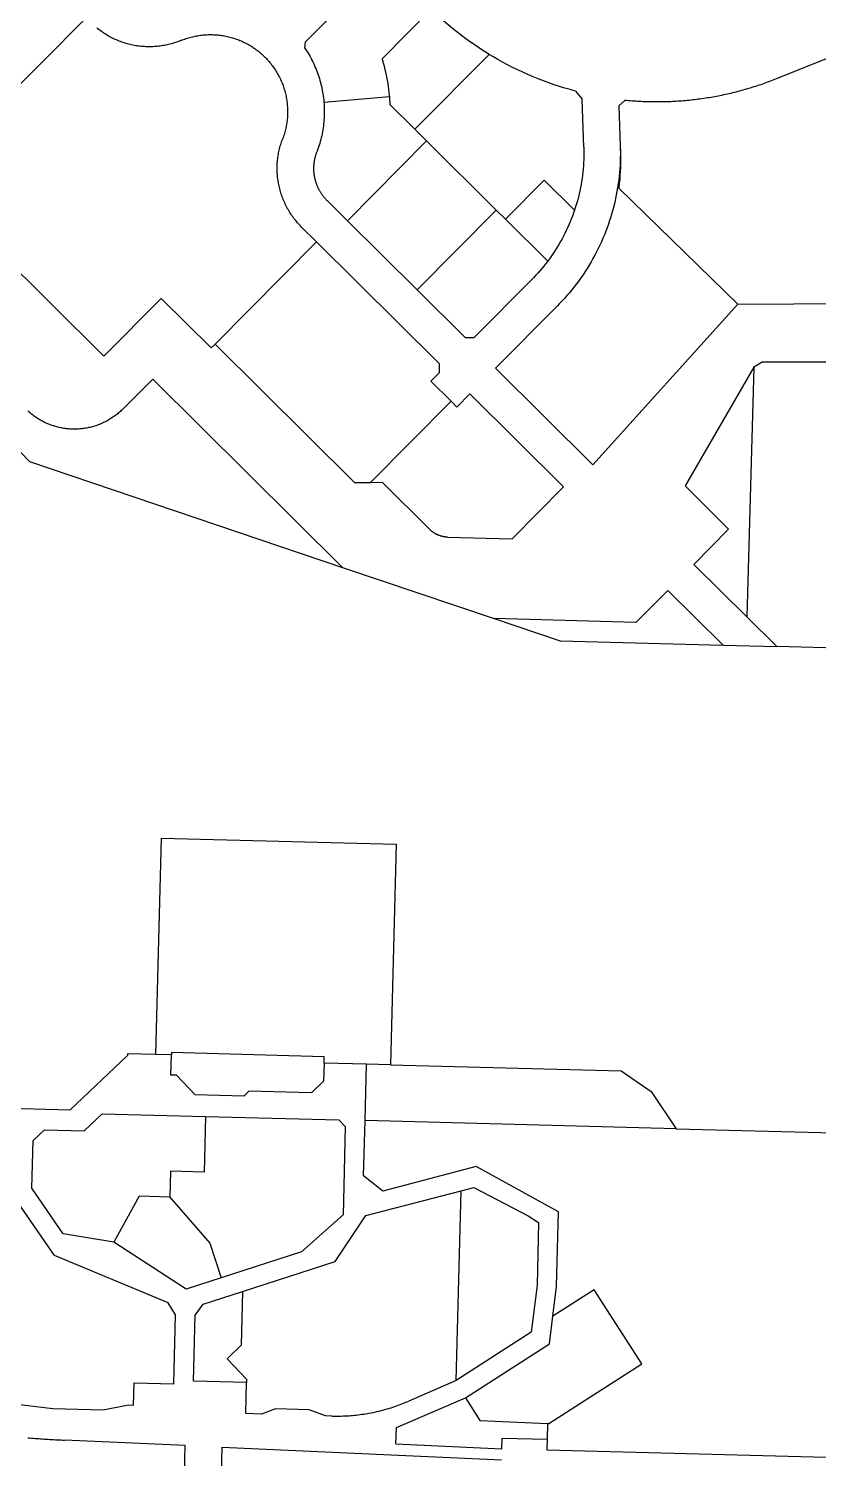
# Model space of a CAD drawing. Header units: inches. Extents: x 486468 to 494399, y 5455955 to 5460553.
# Drawn here: x 490528 to 490958, y 5457060 to 5457839 of the extents above; entities that cross this region are included whole.
import ezdxf

# ---------------------------------------------------------------- set-up
doc = ezdxf.new("R2010")
doc.units = ezdxf.units.IN
doc.header["$MEASUREMENT"] = 0
doc.layers.add('ParcelLines', color=10, linetype='Continuous')

msp = doc.modelspace()

# ---------------------------------------------------------------- linework, layer by layer
at = {"layer": 'ParcelLines', "color": 1}
for p, q in [((490719.292, 5457872.114), (490678.906, 5457831.413)), ((490493.191, 5457777.89), (490559.366, 5457844.579)), ((490747.304, 5457849.253), (490720.549, 5457822.29)), ((490678.554, 5457828.045), (490678.906, 5457831.413)), ((490778.92, 5457824.62), (490738.456, 5457783.843)), ((490826.016, 5457804.648), (490829.619, 5457800.199)), ((490688.893, 5457798.641), (490724.555, 5457801.642)), ((490724.821, 5457797.372), (490738.456, 5457783.843)), ((490830.467, 5457774.155), (490829.619, 5457800.199)), ((490849.586, 5457796.604), (490852.987, 5457799.762)), ((490849.586, 5457796.604), (490850.299, 5457774.701)), ((490738.456, 5457783.843), (490744.842, 5457777.506)), ((490701.693, 5457734.022), (490744.842, 5457777.506)), ((490744.842, 5457777.506), (490782.801, 5457739.839)), ((490850.299, 5457774.701), (490850.411, 5457771.258)), ((490787.766, 5457734.912), (490808.89, 5457756.197)), ((490808.89, 5457756.197), (490825.42, 5457739.775)), ((490914.272, 5457688.639), (490849.467, 5457751.824)), ((490690.825, 5457744.806), (490701.693, 5457734.022)), ((490491.305, 5457737.358), (490569.03, 5457660.232)), ((490782.801, 5457739.839), (490739.652, 5457696.355)), ((490782.801, 5457739.839), (490787.766, 5457734.912)), ((490787.766, 5457734.912), (490810.815, 5457712.042)), ((490684.869, 5457722.551), (490676.743, 5457730.615)), ((490701.693, 5457734.022), (490739.652, 5457696.355)), ((490684.869, 5457722.551), (490629.62, 5457666.874)), ((490684.869, 5457722.551), (490751.745, 5457656.189)), ((490739.652, 5457696.355), (490765.827, 5457670.381)), ((490770.775, 5457670.402), (490802.095, 5457701.967)), ((490569.03, 5457660.232), (490600.264, 5457691.709)), ((490600.264, 5457691.709), (490627.473, 5457664.71)), ((490816.125, 5457687.748), (490782.329, 5457653.686)), ((490835.447, 5457600.976), (490914.272, 5457688.639)), ((490914.272, 5457688.639), (491021.499, 5457689.012)), ((490629.62, 5457666.874), (490627.473, 5457664.71)), ((490629.62, 5457666.874), (490705.598, 5457591.481)), ((490765.827, 5457670.381), (490770.775, 5457670.402)), ((490927.632, 5457657.019), (490923.036, 5457654.302)), ((490982.695, 5457657.019), (490927.632, 5457657.019)), ((490751.764, 5457651.241), (490747.187, 5457646.629)), ((490751.745, 5457656.189), (490751.764, 5457651.241)), ((490782.329, 5457653.686), (490835.447, 5457600.976)), ((490923.036, 5457654.302), (490885.626, 5457589.526)), ((490923.036, 5457654.302), (490919.229, 5457518.161)), ((490595.664, 5457647.806), (490579.498, 5457631.514)), ((490595.664, 5457647.806), (490699.08, 5457545.186)), ((490747.187, 5457646.629), (490758.192, 5457635.709)), ((490714.337, 5457591.514), (490758.192, 5457635.709)), ((490758.192, 5457635.709), (490761.378, 5457632.547)), ((490761.378, 5457632.547), (490768.419, 5457639.643)), ((490768.419, 5457639.643), (490819.456, 5457588.999)), ((490528.574, 5457602.831), (490514.634, 5457617.427)), ((490528.574, 5457602.831), (490699.08, 5457545.186)), ((490705.598, 5457591.481), (490714.337, 5457591.514)), ((490714.337, 5457591.514), (490720.683, 5457591.537)), ((490720.683, 5457591.537), (490746.616, 5457565.804)), ((490791.357, 5457560.68), (490819.456, 5457588.999)), ((490885.626, 5457589.526), (490909.336, 5457565.999)), ((490909.336, 5457565.999), (490890.326, 5457546.841)), ((490756.309, 5457561.653), (490791.357, 5457560.68)), ((490699.08, 5457545.186), (490781.609, 5457517.284)), ((490890.326, 5457546.841), (490919.229, 5457518.161)), ((490858.87, 5457515.141), (490876.245, 5457532.65)), ((490876.245, 5457532.65), (490906.354, 5457502.773)), ((490781.609, 5457517.284), (490817.619, 5457505.11)), ((490858.87, 5457515.141), (490781.609, 5457517.284)), ((490919.229, 5457518.161), (490935.51, 5457502.005)), ((490817.619, 5457505.11), (490906.354, 5457502.773)), ((490906.354, 5457502.773), (490935.51, 5457502.005)), ((491198.331, 5457495.082), (490935.51, 5457502.005)), ((490597.312, 5457279.822), (490600.411, 5457397.722)), ((490600.411, 5457397.722), (490728.309, 5457394.374)), ((490728.309, 5457394.374), (490725.161, 5457274.176)), ((490581.913, 5457279.322), (490550.563, 5457249.571)), ((490581.913, 5457280.222), (490581.913, 5457279.322)), ((490597.312, 5457279.822), (490581.913, 5457280.222)), ((490605.912, 5457279.623), (490597.312, 5457279.822)), ((490605.612, 5457268.623), (490605.912, 5457279.623)), ((490689.061, 5457278.625), (490605.912, 5457280.823)), ((490605.912, 5457280.823), (490605.912, 5457279.623)), ((490689.011, 5457275.125), (490688.711, 5457265.225)), ((490689.011, 5457275.125), (490689.061, 5457278.625)), ((490712.111, 5457274.525), (490689.011, 5457275.125)), ((490608.612, 5457268.523), (490605.612, 5457268.623)), ((490618.712, 5457257.873), (490608.612, 5457268.523)), ((490711.311, 5457243.826), (490712.111, 5457274.525)), ((490725.161, 5457274.176), (490712.111, 5457274.525)), ((490725.161, 5457274.176), (490850.86, 5457270.828)), ((490850.86, 5457270.828), (490867.11, 5457259.578)), ((490647.961, 5457259.824), (490645.211, 5457257.174)), ((490682.061, 5457258.925), (490647.961, 5457259.824)), ((490688.711, 5457265.225), (490682.061, 5457258.925)), ((490867.11, 5457259.578), (490880.76, 5457239.378)), ((490645.211, 5457257.174), (490618.712, 5457257.873)), ((490550.563, 5457249.571), (490493.363, 5457251.07)), ((490558.413, 5457238.271), (490568.213, 5457247.572)), ((490568.213, 5457247.572), (490624.512, 5457246.113)), ((490624.512, 5457246.113), (490623.712, 5457215.723)), ((490624.512, 5457246.113), (490697.061, 5457244.225)), ((490697.061, 5457244.225), (490700.561, 5457240.526)), ((490710.512, 5457213.726), (490711.311, 5457243.826)), ((490880.76, 5457239.378), (490711.311, 5457243.826)), ((490530.563, 5457232.921), (490536.813, 5457238.821)), ((490536.813, 5457238.821), (490558.413, 5457238.271)), ((490700.561, 5457240.526), (490699.512, 5457200.126)), ((490880.76, 5457239.378), (490974.01, 5457236.897)), ((490529.863, 5457207.021), (490530.563, 5457232.921)), ((490605.412, 5457216.173), (490605.062, 5457202.173)), ((490623.712, 5457215.723), (490605.412, 5457216.173)), ((490720.912, 5457205.427), (490710.512, 5457213.726)), ((490771.862, 5457218.728), (490720.912, 5457205.427)), ((490816.662, 5457194.03), (490771.862, 5457218.728)), ((490546.963, 5457182.171), (490529.863, 5457207.021)), ((490711.712, 5457192.027), (490763.662, 5457205.578)), ((490760.913, 5457102.18), (490763.662, 5457205.578)), ((490763.662, 5457205.578), (490770.562, 5457207.378)), ((490770.562, 5457207.378), (490800.162, 5457191.879)), ((490542.163, 5457170.271), (490522.013, 5457199.62)), ((490588.313, 5457202.622), (490574.413, 5457177.572)), ((490605.062, 5457202.173), (490588.313, 5457202.622)), ((490605.062, 5457202.173), (490626.862, 5457176.974)), ((490699.512, 5457200.126), (490699.312, 5457192.526)), ((490699.312, 5457192.526), (490676.762, 5457172.276)), ((490695.112, 5457166.976), (490711.712, 5457192.027)), ((490800.162, 5457191.879), (490805.862, 5457188.28)), ((490815.613, 5457153.381), (490816.662, 5457194.03)), ((490574.413, 5457177.572), (490546.963, 5457182.171)), ((490805.862, 5457188.28), (490804.963, 5457154.18)), ((490613.862, 5457151.923), (490574.413, 5457177.572)), ((490626.862, 5457176.974), (490632.952, 5457158.104)), ((490604.062, 5457144.473), (490542.163, 5457170.271)), ((490676.762, 5457172.276), (490632.952, 5457158.104)), ((490644.662, 5457150.665), (490695.112, 5457166.976)), ((490632.952, 5457158.104), (490613.862, 5457151.923)), ((490623.212, 5457143.724), (490644.662, 5457150.665)), ((490644.662, 5457150.665), (490643.912, 5457121.425)), ((490804.963, 5457154.18), (490801.763, 5457128.481)), ((490813.583, 5457137.181), (490815.613, 5457153.381)), ((490862.063, 5457111.331), (490836.062, 5457151.681)), ((490608.112, 5457138.073), (490604.062, 5457144.473)), ((490618.762, 5457137.774), (490623.212, 5457143.724)), ((490607.113, 5457100.473), (490608.112, 5457138.073)), ((490617.812, 5457101.824), (490618.762, 5457137.774)), ((490811.713, 5457122.231), (490813.583, 5457137.181)), ((490801.763, 5457128.481), (490760.913, 5457102.18)), ((490643.912, 5457121.425), (490636.162, 5457114.075)), ((490765.963, 5457092.78), (490811.713, 5457122.231)), ((490636.162, 5457114.075), (490646.813, 5457102.875)), ((490811.464, 5457078.782), (490862.063, 5457111.331)), ((490585.213, 5457088.822), (490585.513, 5457101.022)), ((490585.513, 5457101.022), (490607.113, 5457100.473)), ((490646.763, 5457101.075), (490617.812, 5457101.824)), ((490646.313, 5457084.175), (490646.763, 5457101.075)), ((490646.813, 5457102.875), (490646.763, 5457101.075)), ((490760.913, 5457102.18), (490735.113, 5457090.979)), ((490502.263, 5457091.569), (490541.263, 5457086.971)), ((490568.663, 5457086.222), (490582.463, 5457088.922)), ((490582.463, 5457088.922), (490585.213, 5457088.822)), ((490728.514, 5457076.528), (490765.963, 5457092.78)), ((490765.963, 5457092.78), (490773.864, 5457080.48)), ((490541.263, 5457086.971), (490568.663, 5457086.222)), ((490654.863, 5457083.925), (490646.313, 5457084.175)), ((490662.513, 5457086.776), (490654.863, 5457083.925)), ((490680.813, 5457086.277), (490662.513, 5457086.776)), ((490689.863, 5457082.977), (490680.813, 5457086.277)), ((490693.263, 5457082.877), (490689.863, 5457082.977)), ((490773.864, 5457080.48), (490810.614, 5457078.822)), ((490728.114, 5457067.678), (490728.514, 5457076.528)), ((490810.614, 5457078.822), (490810.414, 5457070.182)), ((490810.614, 5457078.822), (490811.464, 5457078.782)), ((490613.414, 5457066.773), (490547.713, 5457069.721)), ((490613.044, 5457051.523), (490613.414, 5457066.773)), ((490633.114, 5457050.574), (490633.514, 5457065.824)), ((490633.514, 5457065.824), (490785.714, 5457058.931)), ((490728.114, 5457067.678), (490785.864, 5457065.031)), ((490785.864, 5457065.031), (490786.064, 5457070.881)), ((490786.064, 5457070.881), (490810.414, 5457070.182)), ((490810.414, 5457070.182), (490810.264, 5457064.382)), ((490810.264, 5457064.382), (490962.513, 5457060.531))]:
    msp.add_line(p, q, dxfattribs=at)
for points in [[(490778.92, 5457824.62), (490776.32, 5457826.236), (490773.748, 5457827.898), (490771.206, 5457829.604), (490768.694, 5457831.354), (490766.212, 5457833.148), (490763.763, 5457834.984), (490761.346, 5457836.863), (490758.962, 5457838.785), (490756.612, 5457840.747), (490754.296, 5457842.75), (490752.016, 5457844.793), (490749.772, 5457846.876), (490747.565, 5457848.998), (490747.304, 5457849.253)], [(490611.048, 5457832.222), (490610.32, 5457831.927), (490609.588, 5457831.646), (490608.85, 5457831.377), (490608.108, 5457831.121), (490607.361, 5457830.878), (490606.611, 5457830.648), (490605.856, 5457830.431), (490605.098, 5457830.227), (490604.336, 5457830.037), (490603.572, 5457829.86), (490602.804, 5457829.696), (490602.033, 5457829.546), (490601.26, 5457829.409), (490600.485, 5457829.286), (490599.707, 5457829.176), (490598.928, 5457829.08), (490598.148, 5457828.997), (490597.366, 5457828.929), (490596.582, 5457828.873), (490595.798, 5457828.832), (490595.014, 5457828.804), (490594.229, 5457828.79), (490593.444, 5457828.789), (490592.659, 5457828.802), (490591.874, 5457828.829), (490591.09, 5457828.87), (490590.307, 5457828.924), (490589.525, 5457828.992), (490588.744, 5457829.074), (490587.965, 5457829.169), (490587.187, 5457829.278), (490586.412, 5457829.4), (490585.639, 5457829.536), (490584.868, 5457829.685), (490584.1, 5457829.848), (490583.335, 5457830.024), (490582.573, 5457830.214), (490581.815, 5457830.417), (490581.06, 5457830.632), (490580.309, 5457830.862), (490579.562, 5457831.104), (490578.82, 5457831.359), (490578.082, 5457831.627), (490577.349, 5457831.908), (490576.621, 5457832.201), (490575.898, 5457832.508), (490575.181, 5457832.827), (490574.469, 5457833.158), (490573.763, 5457833.502), (490573.063, 5457833.858), (490572.37, 5457834.226), (490571.683, 5457834.606), (490571.003, 5457834.998), (490570.33, 5457835.402), (490569.664, 5457835.818), (490569.005, 5457836.245), (490568.354, 5457836.684), (490567.711, 5457837.134), (490567.075, 5457837.595), (490566.448, 5457838.067), (490565.829, 5457838.55), (490565.219, 5457839.043)], [(490935.419, 5457811.455), (490935.449, 5457811.467), (491008.536, 5457840.705)], [(490611.048, 5457832.222), (490611.727, 5457832.497), (490612.411, 5457832.76), (490613.1, 5457833.011), (490613.792, 5457833.25), (490614.489, 5457833.477), (490615.19, 5457833.691), (490615.894, 5457833.894), (490616.601, 5457834.084), (490617.312, 5457834.261), (490618.026, 5457834.427), (490618.743, 5457834.579), (490619.462, 5457834.72), (490620.183, 5457834.847), (490620.907, 5457834.962), (490621.633, 5457835.065), (490622.36, 5457835.155), (490623.088, 5457835.232), (490623.818, 5457835.296), (490624.549, 5457835.347), (490625.281, 5457835.386), (490626.013, 5457835.412), (490626.746, 5457835.425), (490627.479, 5457835.426), (490628.211, 5457835.413), (490628.944, 5457835.388), (490629.675, 5457835.35), (490630.406, 5457835.3), (490631.136, 5457835.236), (490631.865, 5457835.16), (490632.592, 5457835.071), (490633.318, 5457834.97), (490634.042, 5457834.855), (490634.763, 5457834.729), (490635.483, 5457834.589), (490636.2, 5457834.437), (490636.914, 5457834.273), (490637.625, 5457834.096), (490638.333, 5457833.907), (490639.037, 5457833.705), (490639.738, 5457833.491), (490640.435, 5457833.265), (490641.128, 5457833.027), (490641.816, 5457832.777), (490642.501, 5457832.515), (490643.18, 5457832.241), (490643.855, 5457831.955), (490644.524, 5457831.657), (490645.189, 5457831.348), (490645.847, 5457831.027), (490646.501, 5457830.695), (490647.148, 5457830.351), (490647.789, 5457829.996), (490648.424, 5457829.63), (490649.052, 5457829.253), (490649.673, 5457828.865), (490650.288, 5457828.467), (490650.896, 5457828.057), (490651.496, 5457827.637), (490652.089, 5457827.207), (490652.675, 5457826.767), (490653.252, 5457826.316), (490653.822, 5457825.855), (490654.384, 5457825.384), (490654.937, 5457824.905), (490655.482, 5457824.415), (490656.018, 5457823.916), (490656.545, 5457823.407), (490657.064, 5457822.889), (490657.573, 5457822.362), (490658.073, 5457821.827), (490658.564, 5457821.282), (490659.045, 5457820.73), (490659.516, 5457820.169), (490659.978, 5457819.599), (490660.429, 5457819.022), (490660.87, 5457818.437), (490661.301, 5457817.845), (490661.722, 5457817.245), (490662.132, 5457816.638), (490662.532, 5457816.023), (490662.92, 5457815.402), (490663.298, 5457814.774), (490663.665, 5457814.14), (490664.02, 5457813.499), (490664.365, 5457812.853), (490664.698, 5457812.2), (490665.019, 5457811.542), (490665.329, 5457810.878), (490665.628, 5457810.208), (490665.914, 5457809.534), (490666.189, 5457808.855), (490666.452, 5457808.171), (490666.703, 5457807.483), (490666.942, 5457806.79), (490667.169, 5457806.093), (490667.384, 5457805.393), (490667.586, 5457804.688), (490667.776, 5457803.981), (490667.954, 5457803.27), (490668.119, 5457802.556), (490668.272, 5457801.839), (490668.412, 5457801.12), (490668.54, 5457800.399), (490668.655, 5457799.675), (490668.757, 5457798.95), (490668.847, 5457798.222), (490668.924, 5457797.494), (490668.988, 5457796.764), (490669.04, 5457796.033), (490669.079, 5457795.301), (490669.105, 5457794.569), (490669.118, 5457793.836), (490669.118, 5457793.104), (490669.106, 5457792.371), (490669.081, 5457791.639), (490669.043, 5457790.907), (490668.992, 5457790.176), (490668.929, 5457789.446), (490668.853, 5457788.717), (490668.764, 5457787.99), (490668.662, 5457787.264), (490668.548, 5457786.54), (490668.421, 5457785.819), (490668.282, 5457785.099), (490668.13, 5457784.383), (490667.965, 5457783.669), (490667.789, 5457782.957), (490667.599, 5457782.25), (490667.398, 5457781.545), (490667.184, 5457780.844), (490666.958, 5457780.147), (490666.72, 5457779.454), (490666.47, 5457778.766), (490666.38, 5457778.528)], [(490678.554, 5457828.045), (490679.15, 5457827.142), (490679.73, 5457826.229), (490680.294, 5457825.307), (490680.842, 5457824.374), (490681.374, 5457823.432), (490681.889, 5457822.481), (490682.387, 5457821.521), (490682.869, 5457820.552), (490683.333, 5457819.576), (490683.781, 5457818.591), (490684.211, 5457817.598), (490684.624, 5457816.599), (490685.019, 5457815.592), (490685.397, 5457814.578), (490685.757, 5457813.558), (490686.099, 5457812.532), (490686.423, 5457811.5), (490686.729, 5457810.463), (490687.017, 5457809.42), (490687.287, 5457808.373), (490687.538, 5457807.321), (490687.771, 5457806.264), (490687.985, 5457805.204), (490688.181, 5457804.14), (490688.359, 5457803.073), (490688.517, 5457802.003), (490688.657, 5457800.931), (490688.779, 5457799.856), (490688.881, 5457798.779), (490688.893, 5457798.641)], [(490720.549, 5457822.29), (490721.038, 5457820.655), (490721.498, 5457819.012), (490721.93, 5457817.361), (490722.333, 5457815.703), (490722.707, 5457814.038), (490723.052, 5457812.367), (490723.367, 5457810.69), (490723.653, 5457809.008), (490723.91, 5457807.321), (490724.137, 5457805.63), (490724.335, 5457803.935), (490724.503, 5457802.237), (490724.555, 5457801.642)], [(490826.016, 5457804.648), (490823.06, 5457805.445), (490820.118, 5457806.294), (490817.192, 5457807.194), (490814.281, 5457808.145), (490811.388, 5457809.147), (490808.513, 5457810.199), (490805.656, 5457811.301), (490802.819, 5457812.453), (490800.003, 5457813.654), (490797.208, 5457814.904), (490794.435, 5457816.203), (490791.686, 5457817.55), (490788.96, 5457818.944), (490786.259, 5457820.386), (490783.584, 5457821.875), (490780.935, 5457823.41), (490778.92, 5457824.62)], [(490852.987, 5457799.762), (490853.74, 5457799.687), (490854.74, 5457799.597), (490855.74, 5457799.507), (490856.74, 5457799.427), (490857.74, 5457799.357), (490858.74, 5457799.287), (490859.75, 5457799.227), (490860.75, 5457799.167), (490861.75, 5457799.117), (490862.75, 5457799.067), (490863.76, 5457799.027), (490864.76, 5457798.997), (490865.76, 5457798.967), (490866.77, 5457798.937), (490867.77, 5457798.927), (490868.78, 5457798.917), (490869.78, 5457798.907), (490870.78, 5457798.907), (490871.79, 5457798.917), (490872.79, 5457798.927), (490873.8, 5457798.947), (490874.8, 5457798.967), (490875.8, 5457798.997), (490876.81, 5457799.027), (490877.81, 5457799.067), (490878.81, 5457799.117), (490879.82, 5457799.167), (490880.82, 5457799.227), (490881.82, 5457799.287), (490882.82, 5457799.357), (490883.82, 5457799.427), (490884.82, 5457799.507), (490885.82, 5457799.597), (490886.82, 5457799.687), (490887.82, 5457799.787), (490888.82, 5457799.887), (490889.82, 5457799.997), (490890.82, 5457800.117), (490891.82, 5457800.237), (490892.81, 5457800.357), (490893.81, 5457800.497), (490894.8, 5457800.627), (490895.79, 5457800.777), (490896.79, 5457800.927), (490897.78, 5457801.077), (490898.77, 5457801.237), (490899.76, 5457801.407), (490900.75, 5457801.577), (490901.74, 5457801.757), (490902.73, 5457801.937), (490903.71, 5457802.127), (490904.7, 5457802.317), (490905.68, 5457802.517), (490906.66, 5457802.727), (490907.65, 5457802.937), (490908.63, 5457803.157), (490909.61, 5457803.377), (490910.58, 5457803.607), (490911.56, 5457803.837), (490912.53, 5457804.077), (490913.51, 5457804.317), (490914.479, 5457804.567), (490915.449, 5457804.827), (490916.419, 5457805.087), (490917.389, 5457805.357), (490918.359, 5457805.627), (490919.319, 5457805.907), (490920.279, 5457806.187), (490921.239, 5457806.477), (490922.199, 5457806.767), (490923.159, 5457807.067), (490924.119, 5457807.377), (490925.069, 5457807.687), (490926.029, 5457808.007), (490926.979, 5457808.327), (490927.929, 5457808.657), (490928.869, 5457808.987), (490929.819, 5457809.327), (490930.759, 5457809.667), (490931.699, 5457810.017), (490932.639, 5457810.367), (490933.579, 5457810.727), (490934.519, 5457811.097), (490935.419, 5457811.455)], [(490688.893, 5457798.641), (490688.974, 5457797.562), (490689.037, 5457796.483), (490689.08, 5457795.402), (490689.105, 5457794.32), (490689.111, 5457793.239), (490689.098, 5457792.157), (490689.066, 5457791.076), (490689.015, 5457789.996), (490688.946, 5457788.916), (490688.857, 5457787.838), (490688.75, 5457786.762), (490688.624, 5457785.687), (490688.48, 5457784.616), (490688.316, 5457783.546), (490688.134, 5457782.48), (490687.933, 5457781.417), (490687.714, 5457780.358), (490687.477, 5457779.303), (490687.221, 5457778.252), (490686.946, 5457777.206), (490686.654, 5457776.164), (490686.343, 5457775.128), (490686.015, 5457774.098), (490685.668, 5457773.073), (490685.304, 5457772.054), (490685.068, 5457771.424)], [(490724.555, 5457801.642), (490724.683, 5457799.941), (490724.782, 5457798.237), (490724.821, 5457797.372)], [(490676.743, 5457730.615), (490676.191, 5457731.173), (490675.648, 5457731.74), (490675.115, 5457732.317), (490674.593, 5457732.903), (490674.081, 5457733.498), (490673.579, 5457734.102), (490673.088, 5457734.714), (490672.608, 5457735.335), (490672.138, 5457735.964), (490671.68, 5457736.602), (490671.233, 5457737.247), (490670.797, 5457737.9), (490670.372, 5457738.561), (490669.96, 5457739.228), (490669.559, 5457739.903), (490669.169, 5457740.585), (490668.792, 5457741.272), (490668.427, 5457741.967), (490668.074, 5457742.669), (490667.733, 5457743.376), (490667.405, 5457744.089), (490667.089, 5457744.808), (490666.786, 5457745.532), (490666.495, 5457746.261), (490666.217, 5457746.995), (490665.952, 5457747.734), (490665.7, 5457748.478), (490665.461, 5457749.226), (490665.236, 5457749.978), (490665.023, 5457750.733), (490664.823, 5457751.493), (490664.637, 5457752.255), (490664.464, 5457753.021), (490664.305, 5457753.79), (490664.159, 5457754.561), (490664.026, 5457755.335), (490663.907, 5457756.111), (490663.801, 5457756.889), (490663.71, 5457757.669), (490663.631, 5457758.45), (490663.567, 5457759.232), (490663.516, 5457760.016), (490663.478, 5457760.8), (490663.455, 5457761.584), (490663.445, 5457762.369), (490663.449, 5457763.154), (490663.466, 5457763.939), (490663.497, 5457764.724), (490663.542, 5457765.508), (490663.601, 5457766.29), (490663.673, 5457767.072), (490663.759, 5457767.853), (490663.858, 5457768.631), (490663.971, 5457769.408), (490664.098, 5457770.183), (490664.238, 5457770.955), (490664.392, 5457771.725), (490664.559, 5457772.492), (490664.739, 5457773.258), (490664.932, 5457774.018), (490665.139, 5457774.776), (490665.359, 5457775.529), (490665.593, 5457776.279), (490665.839, 5457777.024), (490666.098, 5457777.765), (490666.37, 5457778.502), (490666.38, 5457778.528)], [(490830.467, 5457774.155), (490830.508, 5457772.446), (490830.519, 5457770.736), (490830.5, 5457769.027), (490830.451, 5457767.318), (490830.372, 5457765.61), (490830.264, 5457763.903), (490830.126, 5457762.199), (490829.958, 5457760.498), (490829.76, 5457758.8), (490829.533, 5457757.105), (490829.276, 5457755.415), (490828.99, 5457753.729), (490828.675, 5457752.049), (490828.33, 5457750.374), (490827.956, 5457748.706), (490827.553, 5457747.044), (490827.121, 5457745.39), (490826.66, 5457743.744), (490826.171, 5457742.106), (490825.653, 5457740.476), (490825.42, 5457739.775)], [(490850.299, 5457774.701), (490850.346, 5457772.643), (490850.357, 5457771.258)], [(490690.825, 5457744.806), (490690.518, 5457745.116), (490690.217, 5457745.431), (490689.921, 5457745.752), (490689.63, 5457746.077), (490689.346, 5457746.408), (490689.067, 5457746.743), (490688.794, 5457747.083), (490688.528, 5457747.428), (490688.267, 5457747.778), (490688.012, 5457748.132), (490687.764, 5457748.491), (490687.522, 5457748.853), (490687.286, 5457749.22), (490687.057, 5457749.591), (490686.834, 5457749.966), (490686.617, 5457750.345), (490686.408, 5457750.727), (490686.205, 5457751.113), (490686.009, 5457751.503), (490685.82, 5457751.896), (490685.637, 5457752.292), (490685.462, 5457752.691), (490685.293, 5457753.094), (490685.132, 5457753.499), (490684.978, 5457753.907), (490684.83, 5457754.317), (490684.69, 5457754.73), (490684.558, 5457755.146), (490684.432, 5457755.564), (490684.314, 5457755.983), (490684.203, 5457756.405), (490684.1, 5457756.829), (490684.004, 5457757.254), (490683.915, 5457757.682), (490683.834, 5457758.11), (490683.76, 5457758.54), (490683.694, 5457758.971), (490683.635, 5457759.403), (490683.584, 5457759.836), (490683.541, 5457760.27), (490683.505, 5457760.705), (490683.477, 5457761.14), (490683.456, 5457761.576), (490683.443, 5457762.012), (490683.437, 5457762.448), (490683.44, 5457762.884), (490683.449, 5457763.32), (490683.467, 5457763.756), (490683.492, 5457764.191), (490683.524, 5457764.626), (490683.564, 5457765.061), (490683.612, 5457765.494), (490683.667, 5457765.927), (490683.73, 5457766.358), (490683.8, 5457766.789), (490683.878, 5457767.218), (490683.963, 5457767.646), (490684.056, 5457768.072), (490684.156, 5457768.496), (490684.264, 5457768.919), (490684.379, 5457769.34), (490684.501, 5457769.758), (490684.631, 5457770.175), (490684.767, 5457770.589), (490684.911, 5457771.001), (490685.063, 5457771.41), (490685.068, 5457771.424)], [(490850.357, 5457771.258), (490850.361, 5457770.584), (490850.338, 5457768.524), (490850.28, 5457766.466), (490850.186, 5457764.408), (490850.055, 5457762.353), (490849.889, 5457760.3), (490849.687, 5457758.251), (490849.449, 5457756.205), (490849.175, 5457754.164), (490848.866, 5457752.127), (490848.521, 5457750.097), (490848.141, 5457748.073), (490847.726, 5457746.056), (490847.275, 5457744.046), (490846.789, 5457742.045), (490846.269, 5457740.052), (490845.714, 5457738.069), (490845.124, 5457736.095), (490844.5, 5457734.132), (490843.842, 5457732.181), (490843.15, 5457730.241), (490842.425, 5457728.314), (490841.665, 5457726.4), (490840.873, 5457724.5), (490840.047, 5457722.613), (490839.188, 5457720.741), (490838.297, 5457718.884), (490837.374, 5457717.043), (490836.419, 5457715.218), (490835.432, 5457713.411), (490834.414, 5457711.621), (490833.365, 5457709.849), (490832.285, 5457708.095), (490831.174, 5457706.361), (490830.033, 5457704.646), (490828.863, 5457702.952), (490827.663, 5457701.278), (490826.434, 5457699.625), (490825.176, 5457697.994), (490823.89, 5457696.385), (490822.577, 5457694.799), (490821.235, 5457693.236), (490819.867, 5457691.697), (490818.472, 5457690.182), (490817.051, 5457688.692), (490816.125, 5457687.748)], [(490850.411, 5457771.258), (490850.461, 5457769.163), (490850.474, 5457767.067), (490850.451, 5457764.972), (490850.392, 5457762.877), (490850.296, 5457760.784), (490850.163, 5457758.692), (490849.993, 5457756.603), (490849.787, 5457754.518), (490849.545, 5457752.436), (490849.467, 5457751.824)], [(490825.42, 5457739.775), (490824.861, 5457738.159), (490824.275, 5457736.553), (490823.66, 5457734.958), (490823.018, 5457733.373), (490822.348, 5457731.8), (490821.651, 5457730.239), (490820.926, 5457728.69), (490820.175, 5457727.155), (490819.397, 5457725.632), (490818.593, 5457724.123), (490817.762, 5457722.629), (490816.906, 5457721.149), (490816.023, 5457719.685), (490815.116, 5457718.236), (490814.183, 5457716.803), (490813.225, 5457715.387), (490812.243, 5457713.988), (490811.236, 5457712.606), (490810.815, 5457712.042)], [(490810.815, 5457712.042), (490809.775, 5457710.685), (490808.711, 5457709.346), (490807.624, 5457708.027), (490806.514, 5457706.726), (490805.381, 5457705.445), (490804.227, 5457704.184), (490803.05, 5457702.943), (490802.095, 5457701.967)], [(490579.498, 5457631.514), (490579.035, 5457631.056), (490578.565, 5457630.606), (490578.086, 5457630.164), (490577.6, 5457629.73), (490577.106, 5457629.305), (490576.605, 5457628.889), (490576.097, 5457628.482), (490575.582, 5457628.083), (490575.06, 5457627.694), (490574.531, 5457627.314), (490573.996, 5457626.943), (490573.454, 5457626.581), (490572.906, 5457626.229), (490572.352, 5457625.887), (490571.793, 5457625.554), (490571.227, 5457625.231), (490570.656, 5457624.918), (490570.079, 5457624.615), (490569.498, 5457624.322), (490568.911, 5457624.04), (490568.319, 5457623.767), (490567.723, 5457623.505), (490567.122, 5457623.254), (490566.517, 5457623.013), (490565.908, 5457622.782), (490565.295, 5457622.563), (490564.678, 5457622.354), (490564.058, 5457622.155), (490563.434, 5457621.968), (490562.807, 5457621.792), (490562.177, 5457621.626), (490561.545, 5457621.472), (490560.909, 5457621.328), (490560.272, 5457621.196), (490559.632, 5457621.075), (490558.99, 5457620.965), (490558.346, 5457620.866), (490557.701, 5457620.778), (490557.054, 5457620.702), (490556.406, 5457620.637), (490555.757, 5457620.584), (490555.107, 5457620.541), (490554.456, 5457620.511), (490553.805, 5457620.491), (490553.154, 5457620.483), (490552.503, 5457620.486), (490551.852, 5457620.501), (490551.201, 5457620.526), (490550.551, 5457620.564), (490549.901, 5457620.612), (490549.253, 5457620.672), (490548.605, 5457620.743), (490547.959, 5457620.826), (490547.315, 5457620.92), (490546.672, 5457621.025), (490546.031, 5457621.141), (490545.393, 5457621.268), (490544.756, 5457621.407), (490544.122, 5457621.556), (490543.491, 5457621.717), (490542.863, 5457621.889), (490542.238, 5457622.071), (490541.616, 5457622.265), (490540.997, 5457622.469), (490540.383, 5457622.684), (490539.772, 5457622.91), (490539.165, 5457623.146), (490538.562, 5457623.393), (490537.964, 5457623.65), (490537.37, 5457623.918), (490536.781, 5457624.196), (490536.197, 5457624.485), (490535.619, 5457624.783), (490535.045, 5457625.092), (490534.477, 5457625.41), (490533.915, 5457625.739), (490533.358, 5457626.077), (490532.807, 5457626.425), (490532.263, 5457626.782), (490531.725, 5457627.149), (490531.193, 5457627.525), (490530.668, 5457627.91), (490530.15, 5457628.305), (490529.639, 5457628.708), (490529.134, 5457629.121), (490528.638, 5457629.542), (490528.148, 5457629.971), (490527.666, 5457630.409)], [(490756.309, 5457561.653), (490756.059, 5457561.662), (490755.81, 5457561.676), (490755.56, 5457561.693), (490755.311, 5457561.716), (490755.063, 5457561.742), (490754.815, 5457561.773), (490754.567, 5457561.808), (490754.32, 5457561.848), (490754.074, 5457561.891), (490753.829, 5457561.939), (490753.584, 5457561.992), (490753.341, 5457562.048), (490753.098, 5457562.109), (490752.857, 5457562.174), (490752.617, 5457562.243), (490752.378, 5457562.317), (490752.14, 5457562.395), (490751.904, 5457562.476), (490751.669, 5457562.562), (490751.436, 5457562.652), (490751.204, 5457562.746), (490750.974, 5457562.844), (490750.746, 5457562.946), (490750.52, 5457563.052), (490750.295, 5457563.162), (490750.072, 5457563.276), (490749.852, 5457563.394), (490749.633, 5457563.515), (490749.417, 5457563.64), (490749.203, 5457563.769), (490748.991, 5457563.902), (490748.782, 5457564.039), (490748.575, 5457564.179), (490748.37, 5457564.323), (490748.168, 5457564.47), (490747.969, 5457564.621), (490747.772, 5457564.775), (490747.578, 5457564.932), (490747.387, 5457565.093), (490747.198, 5457565.258), (490747.013, 5457565.425), (490746.83, 5457565.596), (490746.651, 5457565.77), (490746.616, 5457565.804)], [(490836.062, 5457151.681), (490813.613, 5457137.181), (490813.583, 5457137.181)], [(490693.263, 5457082.877), (490694.283, 5457082.857), (490695.313, 5457082.847), (490696.333, 5457082.837), (490697.353, 5457082.847), (490698.373, 5457082.867), (490699.403, 5457082.897), (490700.423, 5457082.937), (490701.443, 5457082.997), (490702.463, 5457083.057), (490703.483, 5457083.128), (490704.503, 5457083.218), (490705.523, 5457083.308), (490706.543, 5457083.408), (490707.563, 5457083.528), (490708.573, 5457083.658), (490709.583, 5457083.788), (490710.603, 5457083.938), (490711.613, 5457084.098), (490712.623, 5457084.268), (490713.623, 5457084.438), (490714.633, 5457084.628), (490715.633, 5457084.828), (490716.633, 5457085.038), (490717.633, 5457085.258), (490718.633, 5457085.488), (490719.623, 5457085.738), (490720.623, 5457085.988), (490721.603, 5457086.248), (490722.593, 5457086.518), (490723.573, 5457086.798), (490724.553, 5457087.098), (490725.533, 5457087.399), (490726.513, 5457087.709), (490727.483, 5457088.039), (490728.443, 5457088.369), (490729.413, 5457088.709), (490730.373, 5457089.069), (490731.323, 5457089.429), (490732.283, 5457089.799), (490733.223, 5457090.179), (490734.173, 5457090.579), (490735.113, 5457090.979)], [(490527.603, 5457071), (490528.613, 5457070.92), (490529.613, 5457070.84), (490530.623, 5457070.76), (490531.623, 5457070.69), (490532.623, 5457070.61), (490533.633, 5457070.54), (490534.633, 5457070.47), (490535.643, 5457070.4), (490536.643, 5457070.33), (490537.653, 5457070.27), (490538.663, 5457070.21), (490539.663, 5457070.14), (490540.673, 5457070.09), (490541.673, 5457070.03), (490542.683, 5457069.97), (490543.683, 5457069.921), (490544.693, 5457069.871), (490545.703, 5457069.821), (490546.703, 5457069.771), (490547.713, 5457069.721)]]:
    msp.add_lwpolyline(points, dxfattribs=at)

doc.saveas('drawing.dxf')
